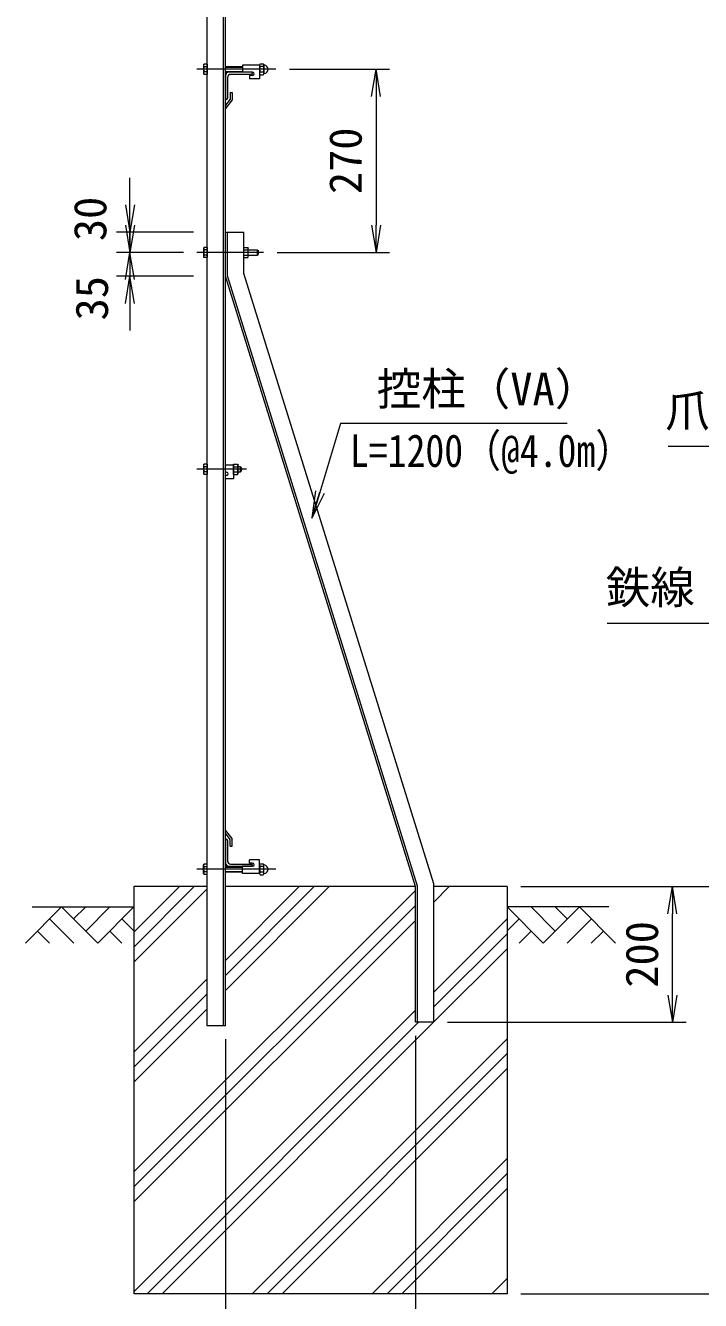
# Model space of a CAD drawing. Units: millimetres, scale not verified. Extents: x -4200 to 4200, y -2970 to 2970.
# Drawn here: x 580 to 1574, y -561 to 1318 of the extents above; entities that cross this region are included whole.
import ezdxf
from ezdxf.enums import TextEntityAlignment as Align

# ---------------------------------------------------------------- set-up
doc = ezdxf.new("R2010")
doc.units = ezdxf.units.MM
doc.header["$LTSCALE"] = 20
doc.linetypes.add('USER1', pattern=[50.8, 31.75, -6.35, 6.35, -6.35])
for name, color, linetype, lineweight in [('0-1_D-STR1', 1, 'Continuous', 18), ('0-2_D-BMK', 2, 'USER1', 13), ('0-3_D-STR-DIM', 7, 'Continuous', 9), ('0-4_D-STR3', 3, 'Continuous', 13), ('0-5_D-BGD', 7, 'Continuous', 9), ('0-6_D-STR4', 7, 'Continuous', 9), ('0-7_D-DCR-HCH', 7, 'Continuous', 9), ('0-8_0', 7, 'Continuous', 9), ('0-B_D-STR-TXT', 7, 'Continuous', 9)]:
    doc.layers.add(name, color=color, linetype=linetype, lineweight=lineweight)
doc.styles.add('ＭＳ ゴシック', font='')
doc.styles.get('ＭＳ ゴシック').set_extended_font_data('MS Gothic')

# ---------------------------------------------------------------- blocks, each defined once
blk = doc.blocks.new('_Open')
at = {"layer": '0-8_0'}
blk.add_line((-20, 3.33), (0, 0), dxfattribs=at)
blk.add_lwpolyline([(-20, -3.33), (0, 0), (-20, 0)], dxfattribs=at)

msp = doc.modelspace()

# ---------------------------------------------------------------- linework, layer by layer
at = {"layer": '0-1_D-STR1'}
for p, q in [((847.52, -155.76), (847.52, 1759.24)), ((871.52, -155.76), (871.52, 1759.24)), ((874.52, -155.76), (874.52, 1759.24)), ((874.52, 1244.24), (874.52, 1209.24)), ((877.52, 1241.74), (877.52, 1211.24)), ((914.52, 1249.24), (879.52, 1249.24)), ((912.52, 1246.24), (882.02, 1246.24)), ((914.52, 1248.24), (914.52, 1249.24)), ((881.52, 1209.74), (874.52, 1200.69)), ((875.52, 1209.24), (874.52, 1209.24)), ((884.52, 1208.62), (874.52, 1196.12)), ((881.52, 1219.62), (881.52, 1209.74)), ((874.52, 1200.69), (874.52, 1196.12)), ((874.52, 1013.74), (901.52, 1013.74)), ((874.52, 948.74), (874.52, 1013.74)), ((877.52, 949.19), (877.52, 1013.74)), ((901.52, 952.74), (901.52, 1013.74)), ((1154.52, 49.24), (874.52, 948.74)), ((1157.52, 49.69), (877.52, 949.19)), ((1181.52, 53.24), (901.52, 952.74)), ((874.52, 127.9), (874.52, 132.47)), ((884.52, 119.97), (874.52, 132.47)), ((881.52, 118.85), (874.52, 127.9)), ((874.52, 119.24), (874.52, 84.24)), ((875.52, 119.24), (874.52, 119.24)), ((877.52, 117.24), (877.52, 86.74)), ((881.52, 108.97), (881.52, 118.85)), ((884.52, 108.97), (884.52, 119.97)), ((881.52, 108.97), (884.52, 108.97)), ((879.52, 79.24), (914.52, 79.24)), ((882.02, 82.24), (912.52, 82.24)), ((914.52, 80.24), (914.52, 79.24)), ((1154.52, -150.76), (1154.52, 49.24)), ((1157.52, -150.76), (1157.52, 49.69)), ((1181.52, -150.76), (1181.52, 53.24)), ((874.52, -155.76), (847.52, -155.76)), ((1181.52, -150.76), (1154.52, -150.76))]:
    msp.add_line(p, q, dxfattribs=at)
msp.add_lwpolyline([(881.52, 1219.62), (884.52, 1219.62), (884.52, 1208.62)], dxfattribs=at)
for centre, radius, start, end in [((879.52, 1244.24), 5, 90, 180), ((882.02, 1241.74), 4.5, 90, 180), ((912.52, 1248.24), 2, 270, 0), ((875.52, 1211.24), 2, 270, 0), ((875.52, 117.24), 2, 0, 90), ((879.52, 84.24), 5, 180, 270), ((882.02, 86.74), 4.5, 180, 270), ((912.52, 80.24), 2, 0, 90)]:
    msp.add_arc(centre, radius, start, end, dxfattribs=at)
at = {"layer": '0-2_D-BMK'}
for p, q in [((948.76, 1253.74), (832.52, 1253.74)), ((930.52, 983.74), (832.52, 983.74)), ((905.52, 664.24), (832.52, 664.24)), ((948.76, 74.74), (832.52, 74.74))]:
    msp.add_line(p, q, dxfattribs=at)
at = {"layer": '0-3_D-STR-DIM'}
for p, q in [((968.76, 1253.74), (1116.44, 1253.74)), ((1096.44, 1213.74), (1096.44, 1023.74)), ((733.81, 1053.74), (733.81, 1093.74)), ((733.81, 1023.74), (733.81, 1063.74)), ((827.52, 1013.74), (713.81, 1013.74)), ((733.81, 1013.74), (733.81, 983.74)), ((812.52, 983.74), (713.81, 983.74)), ((812.52, 983.74), (713.81, 983.74)), ((733.81, 983.74), (733.81, 948.74)), ((950.52, 983.74), (1116.44, 983.74)), ((827.52, 948.74), (713.81, 948.74)), ((733.81, 943.74), (733.81, 903.74)), ((733.81, 908.74), (733.81, 868.74)), ((1309.52, 49.24), (1553.13, 49.24)), ((1309.52, 49.24), (1673.13, 49.24)), ((1533.13, -110.76), (1533.13, 9.24)), ((1201.52, -150.76), (1553.13, -150.76)), ((874.52, -175.76), (874.52, -728.07)), ((1154.52, -170.76), (1154.52, -728.07)), ((1309.52, -550.76), (1673.13, -550.76))]:
    msp.add_line(p, q, dxfattribs=at)
at = {"layer": '0-4_D-STR3'}
for p, q in [((842.22, 1260.04), (842.92, 1261.25)), ((842.22, 1260.04), (842.22, 1247.44)), ((847.52, 1261.25), (842.92, 1261.25)), ((847.52, 1261.25), (847.52, 1246.24)), ((899.77, 1259.74), (899.77, 1249.24)), ((924.77, 1259.74), (899.77, 1259.74)), ((924.77, 1259.98), (924.77, 1247.63)), ((924.77, 1259.98), (924.77, 1247.63)), ((924.77, 1259.74), (924.77, 1239.74)), ((925.77, 1261.84), (930.27, 1261.84)), ((931.27, 1259.98), (931.27, 1247.63)), ((931.27, 1259.98), (931.27, 1247.63)), ((842.22, 1247.44), (842.92, 1246.24)), ((847.52, 1257.5), (842.92, 1257.5)), ((847.52, 1249.99), (842.92, 1249.99)), ((847.52, 1246.24), (842.92, 1246.24)), ((874.52, 1257.74), (899.77, 1257.74)), ((874.52, 1256.99), (899.77, 1256.99)), ((874.52, 1250.49), (899.77, 1250.49)), ((874.52, 1249.74), (899.77, 1249.74)), ((914.52, 1249.24), (899.77, 1249.24)), ((909.77, 1244.74), (909.77, 1239.74)), ((914.52, 1244.74), (909.77, 1244.74)), ((930.27, 1257.79), (925.77, 1257.79)), ((930.27, 1249.69), (925.77, 1249.69)), ((925.77, 1245.64), (930.27, 1245.64)), ((924.77, 1239.74), (909.77, 1239.74)), ((842.22, 990.04), (842.92, 991.25)), ((842.22, 990.04), (842.22, 977.44)), ((842.22, 977.44), (842.92, 976.24)), ((847.52, 991.25), (842.92, 991.25)), ((847.52, 987.5), (842.92, 987.5)), ((847.52, 979.99), (842.92, 979.99)), ((847.52, 991.25), (847.52, 976.24)), ((901.52, 991.25), (907.3, 991.25)), ((901.52, 976.24), (901.52, 991.25)), ((901.52, 987.5), (907.3, 987.5)), ((901.52, 979.99), (907.3, 979.99)), ((907.3, 991.25), (908.02, 989.99)), ((907.3, 976.24), (908.02, 977.49)), ((908.02, 977.49), (908.02, 989.99)), ((908.02, 987.74), (921.32, 987.74)), ((908.02, 979.74), (921.32, 979.74)), ((921.32, 987.74), (922.52, 986.54)), ((921.32, 987.74), (921.32, 979.74)), ((921.32, 979.74), (922.52, 980.94)), ((922.52, 986.54), (922.52, 980.94)), ((847.52, 976.24), (842.92, 976.24)), ((901.52, 976.24), (907.3, 976.24)), ((842.22, 670.54), (842.92, 671.75)), ((842.22, 670.54), (842.22, 657.94)), ((842.22, 657.94), (842.92, 656.74)), ((847.52, 671.75), (842.92, 671.75)), ((847.52, 668), (842.92, 668)), ((847.52, 660.49), (842.92, 660.49)), ((847.52, 671.75), (847.52, 656.74)), ((886.52, 670.24), (874.52, 670.24)), ((876.27, 659.74), (874.52, 659.74)), ((886.52, 656.74), (886.52, 671.75)), ((886.52, 668), (892.3, 668)), ((886.52, 660.49), (892.3, 660.49)), ((893.02, 657.99), (893.02, 670.49)), ((893.02, 668.24), (896.32, 668.24)), ((893.02, 660.24), (896.32, 660.24)), ((896.32, 668.24), (897.52, 667.04)), ((897.52, 667.04), (897.52, 661.44)), ((847.52, 656.74), (842.92, 656.74)), ((876.27, 655.24), (874.52, 655.24)), ((842.22, 81.04), (842.92, 82.25)), ((842.22, 68.44), (842.22, 81.04)), ((847.52, 82.25), (842.92, 82.25)), ((847.52, 78.5), (842.92, 78.5)), ((847.52, 67.24), (847.52, 82.25)), ((874.52, 78.74), (899.77, 78.74)), ((874.52, 77.99), (899.77, 77.99)), ((914.52, 79.24), (899.77, 79.24)), ((924.77, 88.74), (909.77, 88.74)), ((924.77, 68.74), (924.77, 88.74)), ((924.77, 68.51), (924.77, 80.86)), ((924.77, 68.51), (924.77, 80.86)), ((925.77, 82.84), (930.27, 82.84)), ((930.27, 78.79), (925.77, 78.79)), ((931.27, 68.51), (931.27, 80.86)), ((931.27, 68.51), (931.27, 80.86)), ((842.22, 68.44), (842.92, 67.24)), ((847.52, 70.99), (842.92, 70.99)), ((847.52, 67.24), (842.92, 67.24)), ((874.52, 71.49), (899.77, 71.49)), ((874.52, 70.74), (899.77, 70.74)), ((930.27, 70.69), (925.77, 70.69)), ((925.77, 66.64), (930.27, 66.64))]:
    msp.add_line(p, q, dxfattribs=at)
for points in [[(886.52, 670.24), (886.52, 650.24), (874.52, 650.24)], [(886.52, 671.75), (892.3, 671.75), (893.02, 670.49)], [(886.52, 656.74), (892.3, 656.74), (893.02, 657.99)], [(896.32, 668.24), (896.32, 660.24), (897.52, 661.44)], [(924.77, 68.74), (899.77, 68.74), (899.77, 79.24)], [(914.52, 83.74), (909.77, 83.74), (909.77, 88.74)]]:
    msp.add_lwpolyline(points, dxfattribs=at)
for centre, radius, start, end in [((845.66, 1259.37), 3.32, 145.61585, 214.38415), ((927.31, 1259.82), 2.54, 127.21089, 232.78911), ((928.73, 1259.82), 2.54, 307.21089, 52.78911), ((931.65, 1260.69), 0.5, 189.83916, 262.83194), ((930.77, 1253.74), 6.5, 277.16806, 82.83194), ((854.76, 1253.74), 12.42, 162.4121, 197.5879), ((845.66, 1248.11), 3.32, 145.61585, 214.38415), ((914.52, 1246.99), 2.25, 270, 90), ((933.47, 1253.74), 8.7, 152.26063, 207.73937), ((927.32, 1247.67), 2.55, 127.42505, 232.57495), ((922.57, 1253.74), 8.7, 332.26063, 27.73937), ((928.72, 1247.67), 2.55, 307.42505, 52.57495), ((931.65, 1246.8), 0.5, 97.16806, 163.42019), ((845.66, 989.37), 3.32, 145.61585, 214.38415), ((854.76, 983.74), 12.42, 162.4121, 197.5879), ((845.66, 978.11), 3.32, 145.61585, 214.38415), ((904.55, 989.37), 3.32, 325.61586, 34.38414), ((904.55, 978.11), 3.32, 325.61585, 34.38416), ((895.46, 983.74), 12.42, 342.4121, 17.5879), ((845.66, 669.87), 3.32, 145.61585, 214.38415), ((854.76, 664.24), 12.42, 162.4121, 197.5879), ((845.66, 658.61), 3.32, 145.61585, 214.38415), ((876.27, 657.49), 2.25, 270, 90), ((889.55, 669.87), 3.32, 325.61586, 34.38414), ((889.55, 658.61), 3.32, 325.61585, 34.38416), ((880.46, 664.24), 12.42, 342.4121, 17.5879), ((845.66, 80.37), 3.32, 145.61585, 214.38415), ((854.76, 74.74), 12.42, 162.4121, 197.5879), ((914.52, 81.49), 2.25, 270, 90), ((927.32, 80.82), 2.55, 127.42505, 232.57495), ((933.47, 74.74), 8.7, 152.26063, 207.73937), ((928.72, 80.82), 2.55, 307.42505, 52.57495), ((922.57, 74.74), 8.7, 332.26063, 27.73937), ((931.65, 81.69), 0.5, 196.57981, 262.83194), ((930.77, 74.74), 6.5, 277.16806, 82.83194), ((845.66, 69.11), 3.32, 145.61585, 214.38415), ((927.31, 68.67), 2.54, 127.21089, 232.78911), ((928.73, 68.67), 2.54, 307.21089, 52.78911), ((931.65, 67.8), 0.5, 97.16806, 170.16084)]:
    msp.add_arc(centre, radius, start, end, dxfattribs=at)
at = {"layer": '0-5_D-BGD'}
for p, q in [((589.52, 19.24), (739.52, 19.24)), ((1439.52, 19.24), (1289.52, 19.24))]:
    msp.add_line(p, q, dxfattribs=at)
at = {"layer": '0-6_D-STR4'}
for p, q in [((1154.52, 49.24), (874.52, 49.24)), ((1289.52, 49.24), (1181.52, 49.24))]:
    msp.add_line(p, q, dxfattribs=at)
for points in [[(847.52, 49.24), (739.52, 49.24), (739.52, -550.76)], [(1289.52, 49.24), (1289.52, -550.76), (739.52, -550.76)]]:
    msp.add_lwpolyline(points, dxfattribs=at)
at = {"layer": '0-7_D-DCR-HCH'}
for p, q in [((739.52, -39.89), (828.65, 49.24)), ((739.52, -17.79), (806.56, 49.24)), ((739.52, -61.98), (847.52, 46.02)), ((739.52, -371.34), (1154.52, 43.66)), ((874.52, -103.76), (1027.53, 49.24)), ((874.52, -81.66), (1005.43, 49.24)), ((874.52, -59.57), (983.33, 49.24)), ((1181.52, 26.46), (1204.3, 49.24)), ((1181.52, 48.56), (1182.21, 49.24)), ((633.1, 19.24), (579.89, -33.97)), ((633.1, 19.24), (686.31, -33.97)), ((650.83, 1.51), (668.57, 19.24)), ((668.57, -16.23), (704.05, 19.24)), ((686.31, -33.97), (739.52, 19.24)), ((739.52, -393.44), (1154.52, 21.56)), ((1342.73, -33.97), (1289.52, 19.24)), ((1360.47, -16.23), (1325, 19.24)), ((1395.95, 19.24), (1342.73, -33.97)), ((1378.3, 1.41), (1360.47, 19.24)), ((1395.95, 19.24), (1449.16, -33.97)), ((615.36, 1.51), (651, -33.97)), ((721.78, 1.51), (739.52, -16.15)), ((1181.52, -106.12), (1289.52, 1.88)), ((1307.26, 1.51), (1289.52, -16.15)), ((1413.68, 1.51), (1378.05, -33.97)), ((597.62, -16.23), (615.44, -33.97)), ((704.05, -16.23), (721.87, -33.97)), ((739.52, -415.54), (1154.52, -0.54)), ((1325, -16.23), (1307.18, -33.97)), ((1431.42, -16.23), (1413.6, -33.97)), ((1181.52, -128.22), (1289.52, -20.22)), ((1181.52, -150.31), (1289.52, -42.31)), ((739.52, -194.57), (847.52, -86.57)), ((739.52, -216.66), (847.52, -108.66)), ((739.52, -238.76), (847.52, -130.76)), ((739.52, -548.12), (1154.52, -133.12)), ((758.98, -550.76), (1158.98, -150.76)), ((781.08, -550.76), (1181.08, -150.76)), ((913.66, -550.76), (1289.52, -174.9)), ((935.76, -550.76), (1289.52, -196.99)), ((957.86, -550.76), (1289.52, -219.09)), ((1090.44, -550.76), (1289.52, -351.67)), ((1112.54, -550.76), (1289.52, -373.77)), ((1134.63, -550.76), (1289.52, -395.87)), ((1267.22, -550.76), (1289.52, -528.45)), ((1289.31, -550.76), (1289.52, -550.55))]:
    msp.add_line(p, q, dxfattribs=at)
at = {"layer": '0-B_D-STR-TXT'}
for points in [[(1377.92, 731.67), (1044.26, 731.67), (1002.56, 594.01)], [(1526.62, 698.11), (1835.66, 698.11), (1855.16, 608.53)], [(1437.15, 437.36), (1618.02, 437.36), (1706.01, 564.84)]]:
    msp.add_lwpolyline(points, dxfattribs=at)

# ---------------------------------------------------------------- block references
at = {"layer": '0-3_D-STR-DIM', "xscale": 2, "yscale": 2}
for p, rotation in [((1096.44, 1253.74), 90), ((733.81, 1013.74), 270), ((733.81, 983.74), 270), ((1096.44, 983.74), 270), ((733.81, 983.74), 90), ((733.81, 948.74), 90), ((1533.13, 49.24), 90), ((1533.13, -150.76), 270)]:
    msp.add_blockref('_Open', p, dxfattribs=dict(at, rotation=rotation))
at = {"layer": '0-B_D-STR-TXT', "xscale": 2, "yscale": 2, "rotation": 253.14944}
msp.add_blockref('_Open', (1001.98, 592.09), dxfattribs=at)

# ---------------------------------------------------------------- texts
at = {"layer": '0-3_D-STR-DIM', "style": 'ＭＳ ゴシック'}
for s, p in [('270', (1089.69, 1069.74)), ('30', (713.47, 1000.44)), ('35', (715.9, 883.55)), ('200', (1526.38, -99.76))]:
    msp.add_text(s, height=48.09, rotation=90, dxfattribs=at).set_placement(p, align=Align.BOTTOM_LEFT)
at = {"layer": '0-B_D-STR-TXT', "style": 'ＭＳ ゴシック'}
for s, p in [('控柱（VA）', (1097.46, 744.25)), ('爪付胴縁', (1522.56, 712.09)), ('鉄線', (1434.86, 451.72))]:
    msp.add_text(s, height=48.09, dxfattribs=at).set_placement(p, align=Align.BOTTOM_LEFT)
at = {"layer": '0-B_D-STR-TXT', "style": 'ＭＳ ゴシック', "width": 0.85}
msp.add_text('L=1200（@4.0m）', height=48.09, dxfattribs=at).set_placement((1057.88, 653.29), align=Align.BOTTOM_LEFT)

doc.saveas('drawing.dxf')
